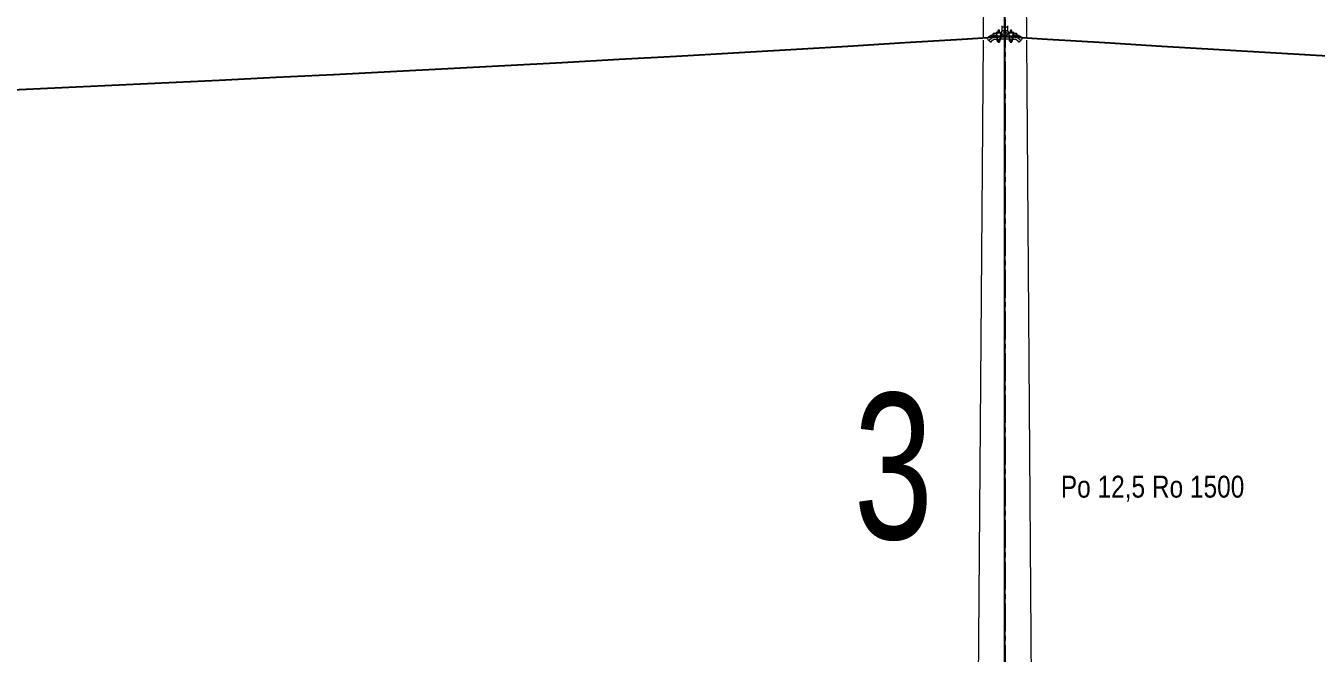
# Model space of a CAD drawing. Header units: millimetres. Extents: x 1587714 to 3094800, y -694377 to -413614.
# Drawn here: x 2149675 to 2158522, y -555959 to -551661 of the extents above; entities that cross this region are included whole.
import ezdxf

# ---------------------------------------------------------------- set-up
doc = ezdxf.new("R2010")
doc.units = ezdxf.units.MM
doc.linetypes.add('CENTER2', pattern=[28.575, 19.05, -3.175, 3.175, -3.175])
for name, color, linetype in [('0_EJES', 1, 'CENTER2'), ('M_DIM', 1, 'Continuous'), ('Textos catenaria', 7, 'Continuous')]:
    doc.layers.add(name, color=color, linetype=linetype)
doc.styles.add('ARIAL', font='arial.ttf', dxfattribs={"width": 0.8})
doc.styles.add('ROMANS', font='arial.ttf', dxfattribs={"width": 0.7})

# ---------------------------------------------------------------- blocks, each defined once
blk = doc.blocks.new('poste ALINEACIÓN vista 1')
at = {"color": 7, "linetype": 'Continuous', "lineweight": 15}
for p, q in [((-147.1481, 7323.3975), (-149.5429, 7004.3086)), ((149.5429, 7004.3086), (147.1481, 7323.3975)), ((-18.5, 7076.8594), (-18.5, 7084.628)), ((18.5, 7084.628), (18.5, 7076.8594)), ((-80.225, 7033.2497), (-62.8202, 7033.2497)), ((-80.225, 7033.2497), (-80.225, 7025.9713)), ((-60.225, 7033.2497), (-55.6017, 6993.2498)), ((-55.2925, 7033.2497), (-60.225, 7033.2497)), ((-55.6017, 6993.2498), (-50.6692, 6993.2498)), ((-50.6692, 6993.2498), (-55.2925, 7033.2497)), ((-29.1575, 7033.2497), (-55.2925, 7033.2497)), ((-52.775, 6993.2498), (-52.775, 6991.1498)), ((-31.675, 6991.1498), (-52.775, 6991.1498)), ((-52.6173, 6980.7242), (-52.6173, 6991.1498)), ((-50.6692, 6993.2498), (-33.7808, 6993.2498)), ((-48.225, 7049.7502), (-48.225, 7033.2497)), ((-47.4211, 6980.7242), (-47.4211, 6991.1498)), ((-37.0288, 6980.7242), (-37.0288, 6991.1498)), ((-36.225, 7033.2497), (-36.225, 7049.7502)), ((-29.1575, 7033.2497), (-33.7808, 6993.2498)), ((-33.7808, 6993.2498), (-28.8482, 6993.2498)), ((-31.8327, 6980.7242), (-31.8327, 6991.1498)), ((-31.675, 6991.1498), (-31.675, 6993.2498)), ((-24.225, 7033.2497), (-29.1575, 7033.2497)), ((-24.225, 7033.2497), (-28.8482, 6993.2498)), ((-28.6932, 6994.5916), (28.6894, 6994.5916)), ((-24.225, 7033.2497), (-22.2424, 7033.2497)), ((-18.5, 7052.8268), (-18.5, 7076.8594)), ((-18.5, 7076.8594), (18.5, 7076.8594)), ((-18.5, 7052.8268), (-18.5, 7052.7705)), ((-18.5, 7052.8268), (18.5, 7052.8268)), ((-8, 7036.7812), (-8, 7032.0061)), ((8, 7032.0061), (8, 7036.7812)), ((18.5, 7076.8594), (18.5, 7052.8268)), ((18.5, 7052.7705), (18.5, 7052.8268)), ((22.2424, 7033.2497), (24.2213, 7033.2497)), ((24.2213, 7033.2497), (28.8445, 6993.2498)), ((29.1538, 7033.2497), (24.2213, 7033.2497)), ((28.8445, 6993.2498), (33.777, 6993.2498)), ((33.777, 6993.2498), (29.1538, 7033.2497)), ((55.2888, 7033.2497), (29.1538, 7033.2497)), ((31.6713, 6993.2498), (31.6713, 6991.1498)), ((52.7713, 6991.1498), (31.6713, 6991.1498)), ((31.829, 6982.1976), (31.829, 6991.1498)), ((33.777, 6993.2498), (50.6655, 6993.2498)), ((36.2213, 7049.7502), (36.2213, 7033.2497)), ((37.0251, 6982.1976), (37.0251, 6991.1498)), ((47.4174, 6982.1976), (47.4174, 6991.1498)), ((48.2213, 7033.2497), (48.2213, 7049.7502)), ((55.2888, 7033.2497), (50.6655, 6993.2498)), ((50.6655, 6993.2498), (55.598, 6993.2498)), ((52.6136, 6982.1976), (52.6136, 6991.1498)), ((52.7713, 6991.1498), (52.7713, 6993.2498)), ((60.2213, 7033.2497), (55.2888, 7033.2497)), ((60.2213, 7033.2497), (55.598, 6993.2498)), ((62.8165, 7033.2497), (80.2213, 7033.2497)), ((80.2213, 7033.2497), (80.2213, 7025.9722)), ((-149.6708, 6987.2607), (-223.5, -2850)), ((-114.7805, 6988.82), (-108.6965, 6983.6539)), ((-52.6173, 6979.7496), (-52.6173, 6980.7242)), ((-52.6173, 6980.7242), (-50.0192, 6980.7242)), ((-52.6173, 6979.7496), (-50.0192, 6979.7496)), ((-51.225, 6980.7242), (-51.225, 6980.1234)), ((-51.225, 6980.1234), (-33.225, 6980.1234)), ((-51.225, 6979.7496), (-51.225, 6979.1497)), ((-51.225, 6979.1497), (-48.225, 6979.1497)), ((-50.0192, 6980.7242), (-47.4211, 6980.7242)), ((-50.0192, 6979.7496), (-48.225, 6979.7496)), ((-48.225, 6980.1234), (-48.225, 6974.2497)), ((-48.225, 6974.2497), (-47.225, 6973.2503)), ((-48.225, 6974.2497), (-36.225, 6974.2497)), ((-42.225, 6980.7242), (-47.4211, 6980.7242)), ((-47.225, 6973.2503), (-37.225, 6973.2503)), ((-37.0288, 6980.7242), (-42.225, 6980.7242)), ((-37.225, 6973.2503), (-36.225, 6974.2497)), ((-37.0288, 6980.7242), (-34.4308, 6980.7242)), ((-36.225, 6974.2497), (-36.225, 6980.1234)), ((-34.4308, 6979.7496), (-36.225, 6979.7496)), ((-36.225, 6979.1497), (-33.225, 6979.1497)), ((-34.4308, 6980.7242), (-31.8327, 6980.7242)), ((-31.8327, 6979.7496), (-34.4308, 6979.7496)), ((-33.225, 6980.1234), (-33.225, 6980.7242)), ((-33.225, 6979.1497), (-33.225, 6979.7496)), ((-31.8327, 6979.7496), (-31.8327, 6980.7242)), ((31.829, 6979.7496), (31.829, 6982.1976)), ((34.4271, 6982.1976), (31.829, 6982.1976)), ((31.829, 6979.7496), (34.4271, 6979.7496)), ((33.2213, 6982.1976), (33.2213, 6981.5978)), ((33.2213, 6981.5978), (51.2213, 6981.5978)), ((33.2213, 6979.7496), (33.2213, 6979.1497)), ((33.2213, 6979.1497), (36.2213, 6979.1497)), ((37.0251, 6982.1976), (34.4271, 6982.1976)), ((34.4271, 6979.7496), (36.2213, 6979.7496)), ((36.2213, 6981.5978), (36.2213, 6974.2497)), ((36.2213, 6974.2497), (37.2213, 6973.2503)), ((36.2213, 6974.2497), (48.2213, 6974.2497)), ((37.0251, 6982.1976), (42.2213, 6982.1976)), ((37.2213, 6973.2503), (47.2213, 6973.2503)), ((42.2213, 6982.1976), (47.4174, 6982.1976)), ((47.2213, 6973.2503), (48.2213, 6974.2497)), ((47.4174, 6982.1976), (50.0155, 6982.1976)), ((48.2213, 6974.2497), (48.2213, 6981.5978)), ((48.2213, 6979.7496), (50.0155, 6979.7496)), ((48.2213, 6979.1497), (51.2213, 6979.1497)), ((50.0155, 6982.1976), (52.6136, 6982.1976)), ((50.0155, 6979.7496), (52.6136, 6979.7496)), ((51.2213, 6981.5978), (51.2213, 6982.1976)), ((51.2213, 6979.1497), (51.2213, 6979.7496)), ((52.6136, 6979.7496), (52.6136, 6982.1976)), ((114.7805, 6988.82), (108.6965, 6983.6539)), ((223.5, -2850), (149.6708, 6987.2607))]:
    blk.add_line(p, q, dxfattribs=at)
at = {"color": 8, "linetype": 'Continuous', "lineweight": 15}
for p, q in [((-77.225, 7027.089), (-77.225, 7030.2504)), ((-77.225, 7030.2504), (-66.618, 7030.2504)), ((-26.3632, 7014.7504), (26.3595, 7014.7504)), ((66.618, 7030.2504), (77.2213, 7030.2504)), ((77.2213, 7030.2504), (77.2213, 7027.09))]:
    blk.add_line(p, q, dxfattribs=at)
at = {"color": 7, "linetype": 'Continuous', "lineweight": 15, "flags": 128}
for points in [[(-80.225, 7033.2497), (-80.1673, 7033.1925), (-79.9966, 7033.0218), (-79.7194, 7032.7443), (-79.3463, 7032.3714), (-78.8917, 7031.9165), (-78.373, 7031.3977), (-77.8103, 7030.835), (-77.225, 7030.2504)], [(-70.4449, 6992.649), (-64.0753, 6993.0819), (-55.6487, 6993.656)], [(55.645, 6993.657), (63.154, 6993.1449), (70.4934, 6992.6451)], [(77.2213, 7030.2504), (77.7422, 7030.7711), (78.2473, 7031.2756), (78.7213, 7031.7496), (79.1496, 7032.1788), (79.5194, 7032.5478), (79.8194, 7032.8482), (80.0404, 7033.0695), (80.1757, 7033.204), (80.2213, 7033.2497)]]:
    blk.add_lwpolyline(points, dxfattribs=at)
at = {"color": 7, "linetype": 'Continuous', "lineweight": 15}
for centre, radius, start, end in [((-108.308, 6996.4428), 10, 133.72700401, 229.66568787), ((-41.5, 6926.5981), 106.6519, 100.00952707, 133.72700401), ((-41.5, 6926.5981), 72.1519, 113.5502591, 139.66255874), ((-55.7914, 7033.25), 7.0288, 0, 180), ((-42.225, 7049.75), 6, 0, 180), ((-27.2123, 7033.25), 7.0288, 53.16884795, 180), ((0, 7039.1044), 23, 143.54731823, 36.45268177), ((0, 7039.1044), 8, 351.87035181, 188.12965932), ((27.2086, 7033.25), 7.0288, 0, 126.79293035), ((42.2213, 7049.75), 6, 0, 180), ((55.7877, 7033.25), 7.0288, 0, 180), ((41.5, 6926.5981), 106.6519, 46.27299599, 79.99246503), ((41.5, 6926.5981), 72.1519, 40.33708732, 66.30021509), ((108.308, 6996.4428), 10, 310.33431213, 46.27299599)]:
    blk.add_arc(centre, radius, start, end, dxfattribs=at)
at = {"color": 8, "linetype": 'Continuous', "lineweight": 15}
for points, knots in [([(-108.6965, 6983.6539), (-106.6052, 6985.9689), (-102.3854, 6990.6401), (-95.1033, 6996.7846), (-87.1546, 7002.213), (-78.5977, 7006.774), (-69.5834, 7010.289), (-62.6321, 7012.3958), (-58.6773, 7012.9956), (-57.8976, 7013.1139)], [0, 0, 0, 0, 0.1561722119, 0.3151243311, 0.4759829819, 0.6378113065, 0.7996432385, 0.9605019459, 1, 1, 1, 1]), ([(-59.7862, 7033.2497), (-59.7966, 7033.3451), (-59.8501, 7033.8332), (-59.5903, 7034.7115), (-59.0174, 7035.7718), (-58.1098, 7036.6215), (-56.9962, 7037.1588), (-55.7914, 7037.3377), (-54.5865, 7037.1588), (-53.4729, 7036.6215), (-52.5653, 7035.7718), (-51.9925, 7034.7115), (-51.7326, 7033.8332), (-51.7861, 7033.3451), (-51.7966, 7033.2497)], [0, 0, 0, 0, 0.0227606231, 0.1164661754, 0.2101596731, 0.308209334, 0.4063190464, 0.499999057, 0.5936814047, 0.6917911171, 0.789840778, 0.8835331171, 0.9772391808, 1, 1, 1, 1]), ([(-31.2071, 7033.2497), (-31.2176, 7033.3451), (-31.2711, 7033.8332), (-31.0113, 7034.7115), (-30.4384, 7035.7718), (-29.5308, 7036.6215), (-28.4172, 7037.1588), (-27.2123, 7037.3377), (-26.0075, 7037.1588), (-24.8939, 7036.6215), (-23.9863, 7035.7718), (-23.4134, 7034.7115), (-23.1535, 7033.8332), (-23.2071, 7033.3451), (-23.2175, 7033.2497)], [0, 0, 0, 0, 0.02276061, 0.11646611, 0.210158397, 0.308209721, 0.406319379, 0.499999337, 0.593681632, 0.69179129, 0.789840896, 0.883533182, 0.977239194, 1, 1, 1, 1]), ([(23.2138, 7033.2497), (23.2034, 7033.3451), (23.1499, 7033.8332), (23.4097, 7034.7115), (23.9826, 7035.7718), (24.8902, 7036.6215), (26.0038, 7037.1588), (27.2086, 7037.3377), (28.4134, 7037.1588), (29.527, 7036.6215), (30.4347, 7035.7718), (31.0075, 7034.7115), (31.2674, 7033.8332), (31.2139, 7033.3451), (31.2034, 7033.2497)], [0, 0, 0, 0, 0.022760624, 0.116466182, 0.210158527, 0.308209912, 0.40631963, 0.499999646, 0.593679662, 0.691789381, 0.789840766, 0.88353311, 0.977239179, 1, 1, 1, 1]), ([(51.7929, 7033.2497), (51.7824, 7033.3451), (51.7289, 7033.8332), (51.9887, 7034.7115), (52.5616, 7035.7718), (53.4692, 7036.6215), (54.5828, 7037.1588), (55.7877, 7037.3377), (56.9925, 7037.1588), (58.1061, 7036.6215), (59.0137, 7035.7718), (59.5866, 7034.7115), (59.8464, 7033.8332), (59.7929, 7033.3451), (59.7825, 7033.2497)], [0, 0, 0, 0, 0.02276062, 0.116466158, 0.210158482, 0.308209847, 0.406319544, 0.499999541, 0.593680705, 0.691790403, 0.789840908, 0.883533233, 0.977239282, 1, 1, 1, 1]), ([(57.894, 7013.1148), (58.6748, 7012.9963), (62.6308, 7012.3957), (69.5835, 7010.2892), (78.5977, 7006.774), (87.1546, 7002.213), (95.1034, 6996.7846), (102.3855, 6990.6401), (106.6052, 6985.9689), (108.6965, 6983.6539)], [0, 0, 0, 0, 0.039558298, 0.200406879, 0.362228624, 0.524046981, 0.684895506, 0.843837619, 1, 1, 1, 1])]:
    blk.add_open_spline(points, degree=3, knots=knots, dxfattribs=at)
at = {"color": 7, "linetype": 'Continuous', "lineweight": 15}
for points, knots in [([(-60.68, 7031.4578), (-60.7332, 7031.4873), (-61.1683, 7031.7284), (-61.7565, 7032.2721), (-62.391, 7032.826), (-62.7526, 7033.1821), (-62.7977, 7033.2273), (-62.8202, 7033.2497)], [0, 0, 0, 0, 0.043526525, 0.355732196, 0.609090092, 0.805572565, 1, 1, 1, 1]), ([(-7.9946, 7036.6858), (-7.9966, 7036.7205), (-8.0209, 7037.15), (-7.9681, 7037.579), (-7.9196, 7037.9733)], [0, 0, 0, 0, 0.080669668, 1, 1, 1, 1]), ([(8, 7032.0081), (7.9116, 7031.2331), (7.7347, 7029.6831), (6.3554, 7027.6207), (4.3248, 7026.0521), (1.7891, 7025.1545), (-0.9437, 7025.032), (-3.5718, 7025.6928), (-5.7959, 7027.0693), (-7.3676, 7028.9984), (-7.9382, 7030.7541), (-8.0473, 7032.5368), (-7.6937, 7034.3343), (-6.3669, 7036.3961), (-4.3215, 7037.964), (-1.7899, 7038.8612), (0.9442, 7038.9858), (3.571, 7038.3227), (5.7976, 7036.9482), (7.3621, 7035.0182), (7.9527, 7033.2633), (7.9909, 7032.25), (8, 7032.0081)], [0, 0, 0, 0, 0.053682088, 0.10736192, 0.16105291, 0.214742154, 0.26842775, 0.322111216, 0.375805454, 0.429490458, 0.483173787, 0.499991111, 0.553674392, 0.607368586, 0.661049103, 0.714737795, 0.768424849, 0.822112355, 0.875797727, 0.92948174, 0.983165069, 1, 1, 1, 1]), ([(7.9196, 7037.9733), (7.9892, 7037.5766), (8.0648, 7037.1454), (7.9888, 7036.7217), (7.9827, 7036.6877)], [0, 0, 0, 0, 0.919749749, 1, 1, 1, 1]), ([(60.5254, 7031.3643), (60.8092, 7031.5527), (61.3385, 7031.9042), (61.9525, 7032.4349), (62.4261, 7032.8657), (62.7523, 7033.1856), (62.7955, 7033.2288), (62.8165, 7033.2497)], [0, 0, 0, 0, 0.235849862, 0.440010927, 0.62673616, 0.818763129, 1, 1, 1, 1]), ([(-108.6965, 6983.6539), (-108.0109, 6983.0716), (-106.6398, 6981.9072), (-104.6395, 6980.2099), (-102.7577, 6978.6112), (-101.0403, 6977.154), (-99.5449, 6975.8833), (-98.3055, 6974.8306), (-97.3602, 6974.0293), (-96.7554, 6973.5149), (-96.4841, 6973.2841), (-96.5277, 6973.3215), (-96.538, 6973.3304)], [0, 0, 0, 0, 0.1074034015, 0.2147923785, 0.3221979938, 0.4295913653, 0.5370021321, 0.6444072229, 0.7518010925, 0.8592037811, 0.9666031924, 1, 1, 1, 1]), ([(108.6965, 6983.6539), (108.0109, 6983.0716), (106.6398, 6981.9072), (104.6396, 6980.2099), (102.7577, 6978.6112), (101.0404, 6977.154), (99.5449, 6975.8833), (98.3055, 6974.8306), (97.3603, 6974.0292), (96.7554, 6973.5149), (96.4842, 6973.2841), (96.5277, 6973.3215), (96.538, 6973.3304)], [0, 0, 0, 0, 0.107409872, 0.214803541, 0.322215551, 0.429614115, 0.537030123, 0.644441327, 0.751840352, 0.859248746, 0.966653726, 1, 1, 1, 1])]:
    blk.add_open_spline(points, degree=3, knots=knots, dxfattribs=at)
at = {"layer": '0_EJES', "color": 8, "ltscale": 10}
blk.add_line((0, 9984.4857), (0, -3595.4447), dxfattribs=at)
at = {"layer": 'M_DIM', "color": 7, "style": 'ARIAL', "width": 0.8}
blk.add_text('Po 12,5 Ro 1500', height=150, dxfattribs=at).set_placement((383.5846, 3852.1607))

msp = doc.modelspace()

# ---------------------------------------------------------------- linework, layer by layer
at = {"color": 8}
msp.add_line((2156387.7201, -578057.058), (2156387.7201, -529054.325), dxfattribs=at)
at = {"color": 5}
for centre in [(2131387.7201, -149899.829), (2181387.7201, -149899.829)]:
    msp.add_arc(centre, 402611.0256, 266.425902781, 273.574097219, dxfattribs=at)

# ---------------------------------------------------------------- block references
msp.add_blockref('poste ALINEACIÓN vista 1', (2156387.7201, -558745.6049))

# ---------------------------------------------------------------- texts
at = {"layer": 'Textos catenaria', "style": 'ROMANS', "width": 0.7}
msp.add_text('3', height=1000, dxfattribs=at).set_placement((2155351.3681, -555177.7077))

doc.saveas('drawing.dxf')
